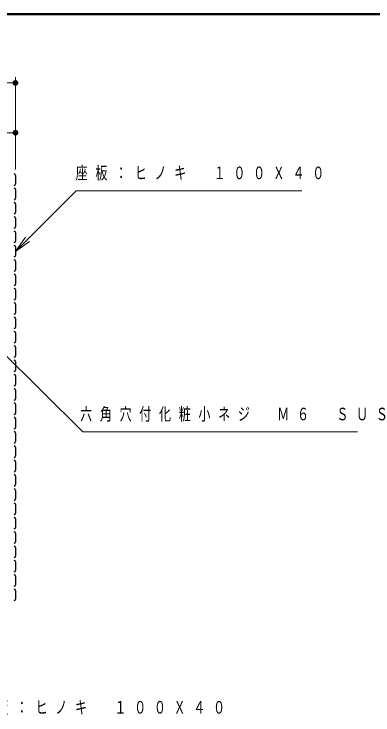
# Model space of a CAD drawing. Units: millimetres on the paper, scale 1:20. Extents: x -365 to 10, y -38 to 257.
# Drawn here: x -244.3 to -181.6, y 134.6 to 257 of the extents above; entities that cross this region are included whole.
import ezdxf

# ---------------------------------------------------------------- set-up
doc = ezdxf.new("R2010")
doc.units = ezdxf.units.MM
doc.layers.add('LY_1', color=7, linetype='Continuous', lineweight=25)
doc.layers.add('LY_2', color=7, linetype='Continuous', lineweight=13)
doc.styles.add('ＭＳ ゴシック', font='')
doc.styles.get('ＭＳ ゴシック').set_extended_font_data('MS Gothic')

# ---------------------------------------------------------------- blocks, each defined once
blk = doc.blocks.new('filled_dot')
at = {"color": 0, "linetype": 'Continuous', "lineweight": -2, "const_width": 1.25}
blk.add_lwpolyline([(-0.625, 0, 1), (0.625, 0, 1)], format="xyb", close=True, dxfattribs=at)

msp = doc.modelspace()

# ---------------------------------------------------------------- linework, layer by layer
at = {"layer": 'LY_1', "lineweight": 13}
for p, q in [((-318.531, 244.979), (-244.031, 244.979)), ((-244.031, 229.833), (-244.031, 245.979)), ((-254.031, 236.274), (-244.031, 236.274)), ((-244.031, 215.537), (-242.263, 218.012)), ((-244.031, 215.537), (-241.909, 217.658)), ((-241.556, 217.305), (-244.031, 215.537))]:
    msp.add_line(p, q, dxfattribs=at)
at = {"layer": 'LY_1'}
for p, q in [((-244.031, 228.833), (-244.031, 227.333)), ((-244.031, 226.333), (-244.031, 224.833)), ((-244.031, 223.833), (-244.031, 222.333)), ((-244.031, 221.333), (-244.031, 219.833)), ((-244.031, 218.833), (-244.031, 217.333)), ((-244.031, 216.333), (-244.031, 214.833)), ((-244.031, 213.833), (-244.031, 212.333)), ((-244.031, 211.333), (-244.031, 209.833)), ((-244.031, 208.833), (-244.031, 207.333)), ((-244.031, 206.333), (-244.031, 204.833)), ((-244.031, 203.833), (-244.031, 202.333)), ((-244.031, 201.333), (-244.031, 199.833)), ((-244.031, 198.833), (-244.031, 197.333)), ((-244.031, 196.333), (-244.031, 194.833)), ((-244.031, 193.833), (-244.031, 192.333)), ((-244.031, 191.333), (-244.031, 189.833)), ((-244.031, 188.833), (-244.031, 187.333)), ((-244.031, 186.333), (-244.031, 184.833)), ((-244.031, 183.833), (-244.031, 182.333)), ((-244.031, 181.333), (-244.031, 179.833)), ((-244.031, 178.833), (-244.031, 177.333)), ((-244.031, 176.333), (-244.031, 174.833)), ((-244.031, 173.833), (-244.031, 172.333)), ((-244.031, 171.333), (-244.031, 169.833)), ((-244.031, 168.833), (-244.031, 167.333)), ((-244.031, 166.333), (-244.031, 164.833)), ((-244.031, 163.833), (-244.031, 162.333)), ((-244.031, 161.333), (-244.031, 159.833)), ((-244.031, 158.833), (-244.031, 157.333)), ((-244.031, 156.333), (-244.031, 154.833))]:
    msp.add_line(p, q, dxfattribs=at)
at = {"layer": 'LY_1', "lineweight": 13}
for points in [[(-244.031, 215.537), (-233.424, 226.144), (-194.031, 226.144)], [(-254.031, 205.583), (-232.262, 184.032), (-184.262, 184.032)]]:
    msp.add_lwpolyline(points, dxfattribs=at)
at = {"layer": 'LY_1'}
for centre, start, end in [((-244.281, 228.833), 0, 89.99998), ((-244.281, 227.333), 270.00002, 0), ((-244.281, 226.333), 0, 89.99998), ((-244.281, 224.833), 270.00002, 0), ((-244.281, 223.833), 0, 89.99998), ((-244.281, 222.333), 270.00002, 0), ((-244.281, 221.333), 0, 89.99998), ((-244.281, 219.833), 270.00002, 0), ((-244.281, 218.833), 0, 89.99998), ((-244.281, 217.333), 270.00002, 0), ((-244.281, 216.333), 0, 89.99998), ((-244.281, 214.833), 270.00002, 0), ((-244.281, 213.833), 0, 89.99998), ((-244.281, 212.333), 270.00002, 0), ((-244.281, 211.333), 0, 89.99998), ((-244.281, 209.833), 270.00002, 0), ((-244.281, 208.833), 0, 89.99998), ((-244.281, 207.333), 270.00002, 0), ((-244.281, 206.333), 0, 89.99998), ((-244.281, 204.833), 270.00002, 0), ((-244.281, 203.833), 0, 89.99998), ((-244.281, 202.333), 270.00002, 0), ((-244.281, 201.333), 0, 89.99998), ((-244.281, 199.833), 270.00002, 0), ((-244.281, 198.833), 0, 89.99998), ((-244.281, 197.333), 270.00002, 0), ((-244.281, 196.333), 0, 89.99998), ((-244.281, 194.833), 270.00002, 0), ((-244.281, 193.833), 0, 89.99998), ((-244.281, 192.333), 270.00002, 0), ((-244.281, 191.333), 0, 89.99998), ((-244.281, 189.833), 270.00002, 0), ((-244.281, 188.833), 0, 89.99998), ((-244.281, 187.333), 270.00002, 0), ((-244.281, 186.333), 0, 89.99998), ((-244.281, 184.833), 270.00002, 0), ((-244.281, 183.833), 0, 89.99998), ((-244.281, 182.333), 270.00002, 0), ((-244.281, 181.333), 0, 89.99998), ((-244.281, 179.833), 270.00002, 0), ((-244.281, 178.833), 0, 89.99998), ((-244.281, 177.333), 270.00002, 0), ((-244.281, 176.333), 0, 89.99998), ((-244.281, 174.833), 270.00002, 0), ((-244.281, 173.833), 0, 89.99998), ((-244.281, 172.333), 270.00002, 0), ((-244.281, 171.333), 0, 89.99998), ((-244.281, 169.833), 270.00002, 0), ((-244.281, 168.833), 0, 89.99998), ((-244.281, 167.333), 270.00002, 0), ((-244.281, 166.333), 0, 89.99998), ((-244.281, 164.833), 270.00002, 0), ((-244.281, 163.833), 0, 89.99998), ((-244.281, 162.333), 270.00002, 0), ((-244.281, 161.333), 0, 89.99998), ((-244.281, 159.833), 270.00002, 0), ((-244.281, 158.833), 0, 89.99998), ((-244.281, 157.333), 270.00002, 0), ((-244.281, 156.333), 0, 89.99998), ((-244.281, 154.833), 270.00002, 0)]:
    msp.add_arc(centre, 0.25, start, end, dxfattribs=at)
at = {"layer": 'LY_2', "lineweight": 50}
msp.add_line((0, 257), (-365, 257), dxfattribs=at)

# ---------------------------------------------------------------- block references
at = {"layer": 'LY_1', "lineweight": 13, "xscale": 0.4, "yscale": 0.4, "rotation": 180}
for p in [(-244.031, 244.979), (-244.031, 236.274)]:
    msp.add_blockref('filled_dot', p, dxfattribs=at)

# ---------------------------------------------------------------- texts
at = {"layer": 'LY_1', "char_height": 2.199, "attachment_point": 4, "style": 'ＭＳ ゴシック'}
for s, insert in [('\\T1.64;\\W0.7;座板：ヒノキ\u3000１００Ｘ４０', (-233.51, 229.144)), ('\\T1.64;\\W0.7;六角穴付化粧小ネジ\u3000Ｍ６\u3000ＳＵＳ', (-232.732, 187.032)), ('\\T1.64;\\W0.7;座板：ヒノキ\u3000１００Ｘ４０', (-250.837, 135.83))]:
    msp.add_mtext(s, dxfattribs=dict(at, insert=insert))

doc.saveas('drawing.dxf')
